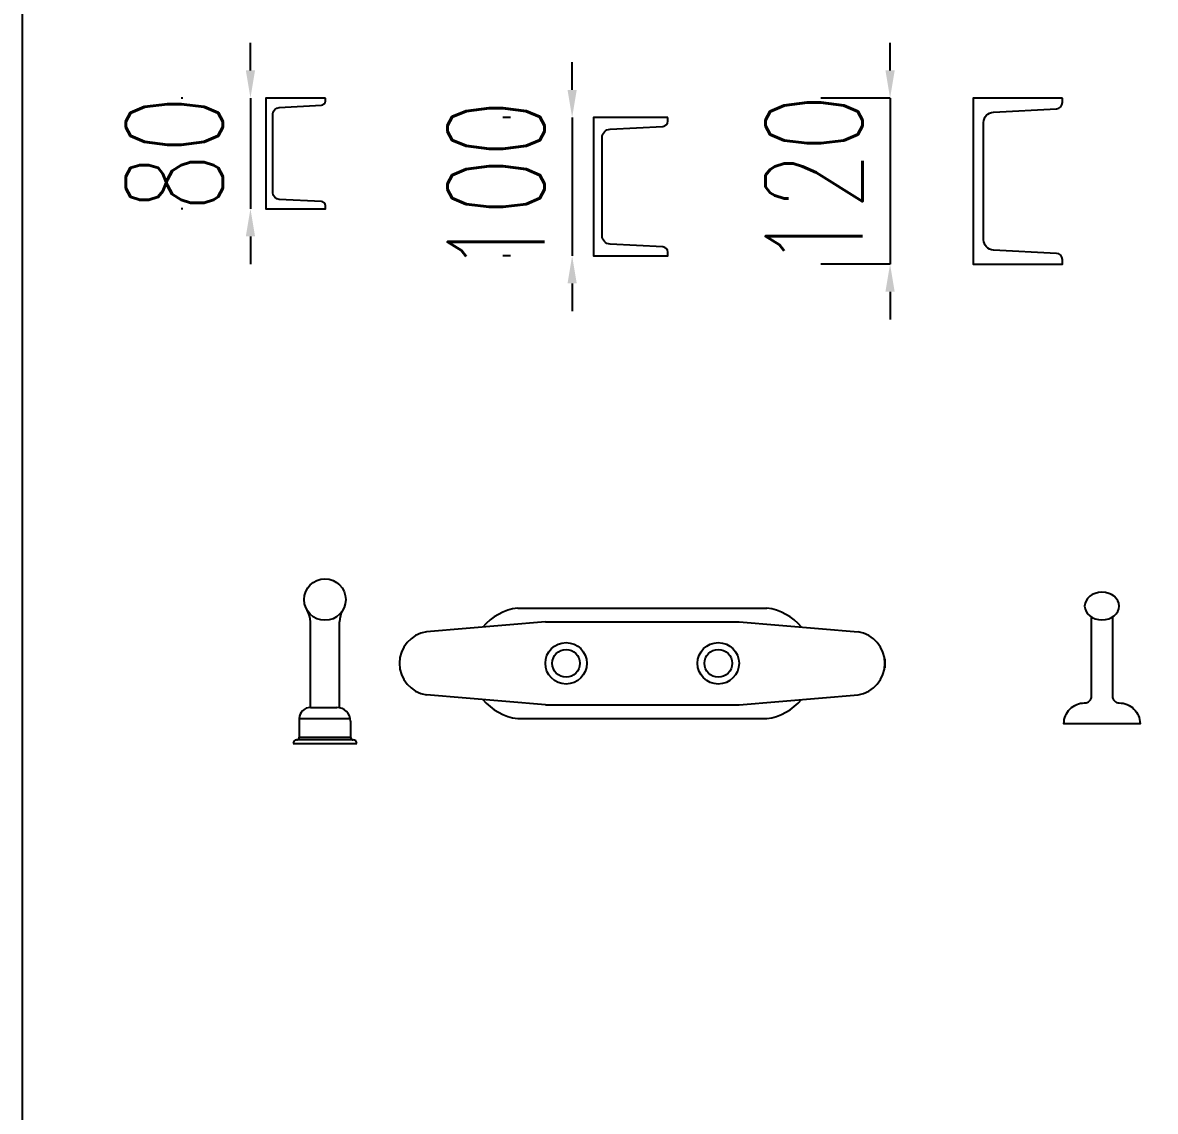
# Model space of a CAD drawing. Header units: millimetres. Extents: x -1461755 to -1310892, y 1449272 to 1531173.
# Drawn here: x -1317988 to -1317169, y 1509581 to 1510368 of the extents above; entities that cross this region are included whole.
import ezdxf

# ---------------------------------------------------------------- set-up
doc = ezdxf.new("R2010")
doc.units = ezdxf.units.MM
doc.header["$LTSCALE"] = 10
doc.layers.get('0').update_dxf_attribs({"linetype": 'CONTINUOUS'})
doc.layers.get('DEFPOINTS').update_dxf_attribs({"linetype": 'CONTINUOUS'})
for name, color, linetype in [('W-STEEL_FRAME钢架', 3, 'CONTINUOUS'), ('尺寸', 6, 'CONTINUOUS'), ('布局', 7, 'CONTINUOUS'), ('系船栓', 132, 'CONTINUOUS'), ('钢架', 90, 'CONTINUOUS')]:
    doc.layers.add(name, color=color, linetype=linetype)
doc.styles.add('STANDARD_T3', font='simplex.shx', dxfattribs={"width": 0.7, "bigfont": 'gbcbig.shx'})
doc.dimstyles.new('W&&20', dxfattribs={"dimtxt": 70, "dimasz": 20, "dimexe": 50, "dimexo": 60, "dimgap": 20, "dimtad": 1, "dimdec": 0, "dimzin": 0, "dimdsep": 46, "dimtxsty": 'STANDARD_T3', "dimcen": 0.09, "dimclrd": 1, "dimclre": 1, "dimclrt": 7, "dimazin": 2, "dimtfac": 1, "dimtdec": 0, "dimtix": 1, "dimtmove": 2, "dimatfit": 3, "dimfxl": 100, "dimtolj": 1, "dimtzin": 0, "dimarcsym": 0})

# ---------------------------------------------------------------- blocks, each defined once
blk = doc.blocks.new('*D598')
at = {"layer": 'DEFPOINTS', "color": 0, "transparency": 16777216}
for p in [(-1317812.13, 1510313.7), (-1317823.27, 1510233.7), (-1317812.13, 1510233.7)]:
    blk.add_point(p, dxfattribs=at)
at = {"layer": '布局', "color": 1, "lineweight": -2, "transparency": 16777216}
for p, q in [((-1317823.27, 1510333.7), (-1317823.27, 1510353.7)), ((-1317872.13, 1510313.7), (-1317873.27, 1510313.7)), ((-1317823.27, 1510313.7), (-1317823.27, 1510233.7)), ((-1317872.13, 1510233.7), (-1317873.27, 1510233.7)), ((-1317823.27, 1510213.7), (-1317823.27, 1510193.7))]:
    blk.add_line(p, q, dxfattribs=at)
at = {"layer": '布局', "color": 1, "transparency": 16777216}
for points in [[(-1317826.61, 1510333.7), (-1317819.94, 1510333.7), (-1317823.27, 1510313.7)], [(-1317826.61, 1510213.7), (-1317819.94, 1510213.7), (-1317823.27, 1510233.7)]]:
    blk.add_solid(points, dxfattribs=at)
at = {"layer": '布局', "color": 7, "transparency": 16777216, "insert": (-1317878.27, 1510273.7), "char_height": 70, "attachment_point": 5, "rotation": 90, "style": 'STANDARD_T3'}
blk.add_mtext('\\A1;80', dxfattribs=at)
blk = doc.blocks.new('*D599')
at = {"layer": 'DEFPOINTS', "color": 0, "transparency": 16777216}
for p in [(-1317300.85, 1510313.7), (-1317360.93, 1510193.7), (-1317300.85, 1510193.7)]:
    blk.add_point(p, dxfattribs=at)
at = {"layer": '布局', "color": 1, "lineweight": -2, "transparency": 16777216}
for p, q in [((-1317360.93, 1510333.7), (-1317360.93, 1510353.7)), ((-1317360.85, 1510313.7), (-1317410.93, 1510313.7)), ((-1317360.93, 1510313.7), (-1317360.93, 1510193.7)), ((-1317360.85, 1510193.7), (-1317410.93, 1510193.7)), ((-1317360.93, 1510173.7), (-1317360.93, 1510153.7))]:
    blk.add_line(p, q, dxfattribs=at)
at = {"layer": '布局', "color": 1, "transparency": 16777216}
for points in [[(-1317364.27, 1510333.7), (-1317357.6, 1510333.7), (-1317360.93, 1510313.7)], [(-1317364.27, 1510173.7), (-1317357.6, 1510173.7), (-1317360.93, 1510193.7)]]:
    blk.add_solid(points, dxfattribs=at)
at = {"layer": '布局', "color": 7, "transparency": 16777216, "insert": (-1317415.93, 1510253.7), "char_height": 70, "attachment_point": 5, "rotation": 90, "style": 'STANDARD_T3'}
blk.add_mtext('\\A1;120', dxfattribs=at)
blk = doc.blocks.new('*D600')
at = {"layer": 'DEFPOINTS', "color": 0, "transparency": 16777216}
for p in [(-1317575.4, 1510299.65), (-1317590.75, 1510199.65), (-1317575.4, 1510199.65)]:
    blk.add_point(p, dxfattribs=at)
at = {"layer": '布局', "color": 1, "lineweight": -2, "transparency": 16777216}
for p, q in [((-1317590.75, 1510319.65), (-1317590.75, 1510339.65)), ((-1317635.4, 1510299.65), (-1317640.75, 1510299.65)), ((-1317590.75, 1510299.65), (-1317590.75, 1510199.65)), ((-1317635.4, 1510199.65), (-1317640.75, 1510199.65)), ((-1317590.75, 1510179.65), (-1317590.75, 1510159.65))]:
    blk.add_line(p, q, dxfattribs=at)
at = {"layer": '布局', "color": 1, "transparency": 16777216}
for points in [[(-1317594.09, 1510319.65), (-1317587.42, 1510319.65), (-1317590.75, 1510299.65)], [(-1317594.09, 1510179.65), (-1317587.42, 1510179.65), (-1317590.75, 1510199.65)]]:
    blk.add_solid(points, dxfattribs=at)
at = {"layer": '布局', "color": 7, "transparency": 16777216, "insert": (-1317645.75, 1510249.65), "char_height": 70, "attachment_point": 5, "rotation": 90, "style": 'STANDARD_T3'}
blk.add_mtext('\\A1;100', dxfattribs=at)

msp = doc.modelspace()

# ---------------------------------------------------------------- linework, layer by layer
at = {"color": 4}
for p, q in [((-1317779.93, 1509873.11), (-1317779.93, 1509935.11)), ((-1317758.93, 1509872.73), (-1317758.93, 1509935.11)), ((-1317779.93, 1509873.11), (-1317760.93, 1509873.11)), ((-1317787.93, 1509865.11), (-1317787.93, 1509851.61)), ((-1317787.93, 1509865.11), (-1317750.93, 1509865.11)), ((-1317750.93, 1509863.11), (-1317750.93, 1509851.61)), ((-1317748.93, 1509849.61), (-1317789.93, 1509849.61)), ((-1317789.93, 1509849.61), (-1317789.93, 1509849.61)), ((-1317787.93, 1509851.61), (-1317750.93, 1509851.61)), ((-1317792.43, 1509847.11), (-1317746.43, 1509847.11))]:
    msp.add_line(p, q, dxfattribs=at)
msp.add_lwpolyline([(-1317987.92, 1511034.49), (-1316412.16, 1511034.49), (-1316412.16, 1507788.11), (-1317987.92, 1507788.11)], close=True)
msp.add_circle((-1317769.43, 1509951.11), 15, dxfattribs=at)
for centre, radius, start, end in [((-1317797.21, 1509934.67), 17.29, 1.48254, 29.93066), ((-1317741.65, 1509934.67), 17.29, 150.06934, 178.51746), ((-1317779.93, 1509865.11), 8, 90, 180), ((-1317760.93, 1509863.11), 10, 0, 90), ((-1317789.93, 1509847.11), 2.5, 90, 180), ((-1317789.93, 1509851.61), 2, 270, 0), ((-1317748.93, 1509851.61), 2, 180, 270), ((-1317748.93, 1509847.11), 2.5, 0, 90)]:
    msp.add_arc(centre, radius, start, end, dxfattribs=at)
at = {"layer": 'W-STEEL_FRAME钢架'}
for points in [[(-1317769.13, 1510313.7), (-1317812.13, 1510313.7), (-1317812.13, 1510233.7), (-1317769.13, 1510233.7), (-1317769.13, 1510235.85, 0.398895), (-1317771.97, 1510238.85), (-1317802.39, 1510240.45, -0.398895), (-1317807.13, 1510245.44), (-1317807.13, 1510301.95, -0.398895), (-1317802.39, 1510306.94), (-1317771.97, 1510308.55, 0.398895), (-1317769.13, 1510311.54)], [(-1317236.35, 1510313.7), (-1317300.85, 1510313.7), (-1317300.85, 1510193.7), (-1317236.35, 1510193.7), (-1317236.35, 1510196.93, 0.398895), (-1317240.61, 1510201.42), (-1317286.24, 1510203.82, -0.398895), (-1317293.35, 1510211.31), (-1317293.35, 1510296.08, -0.398895), (-1317286.24, 1510303.57), (-1317240.61, 1510305.97, 0.398895), (-1317236.35, 1510310.46)], [(-1317521.65, 1510299.65), (-1317575.4, 1510299.65), (-1317575.4, 1510199.65), (-1317521.65, 1510199.65), (-1317521.65, 1510202.34, 0.398895), (-1317525.2, 1510206.09), (-1317563.22, 1510208.09, -0.398895), (-1317569.15, 1510214.33), (-1317569.15, 1510284.97, -0.398895), (-1317563.22, 1510291.21), (-1317525.2, 1510293.22, 0.398895), (-1317521.65, 1510296.96)]]:
    msp.add_lwpolyline(points, format="xyb", close=True, dxfattribs=at)
at = {"layer": '尺寸'}
for p, q in [((-1317748.93, 1509849.61), (-1317748.93, 1509849.61)), ((-1317792.43, 1509847.11), (-1317792.43, 1509847.11)), ((-1317791.93, 1509847.11), (-1317791.93, 1509847.11)), ((-1317746.93, 1509847.11), (-1317746.93, 1509847.11))]:
    msp.add_line(p, q, dxfattribs=at)
at = {"layer": '系船栓'}
for p, q in [((-1317630.11, 1509945.02, 0), (-1317450.11, 1509945.02, 0)), ((-1317610.11, 1509935.02, 0), (-1317470.11, 1509935.02, 0)), ((-1317610.11, 1509875.02, 0), (-1317696.13, 1509882.29, 0)), ((-1317470.11, 1509875.02, 0), (-1317384.08, 1509882.29, 0)), ((-1317610.11, 1509875.02, 0), (-1317470.11, 1509875.02, 0)), ((-1317630.11, 1509865.02, 0), (-1317450.11, 1509865.02, 0))]:
    msp.add_line(p, q, dxfattribs=at)
at = {"layer": '系船栓', "elevation": 0}
for points in [[(-1317610.11, 1509935.02), (-1317696.13, 1509927.75)], [(-1317470.11, 1509935.02), (-1317384.08, 1509927.75)], [(-1317364.66, 1509908.26), (-1317364.66, 1509901.77)]]:
    msp.add_lwpolyline(points, dxfattribs=at)
at = {"layer": '系船栓'}
for centre, radius in [((-1317595.11, 1509905.02, 0), 15), ((-1317595.11, 1509905.02, 0), 10), ((-1317485.11, 1509905.02, 0), 15), ((-1317485.11, 1509905.02, 0), 10)]:
    msp.add_circle(centre, radius, dxfattribs=at)
for centre, radius, start, end in [((-1317624.62, 1509905.02, 0), 40.37, 97.81349, 139.58591), ((-1317455.6, 1509905.02, 0), 40.37, 40.41409, 82.18651), ((-1317692.55, 1509905.02, 0), 23.01, 98.95103, 261.04897), ((-1317387.66, 1509905.02, 0), 23.01, 278.95103, 81.04897), ((-1317624.62, 1509905.02, 0), 40.37, 220.41409, 262.18651), ((-1317455.6, 1509905.02, 0), 40.37, 277.81349, 319.58591)]:
    msp.add_arc(centre, radius, start, end, dxfattribs=at)
at = {"layer": '钢架', "elevation": 0}
msp.add_lwpolyline([(-1317200.28, 1509938.39), (-1317200.28, 1509881.39, 0.414214), (-1317195.28, 1509876.39), (-1317195.28, 1509876.39, -0.414214), (-1317180.28, 1509861.39), (-1317235.28, 1509861.39), (-1317235.28, 1509861.39, -0.414214), (-1317220.28, 1509876.39), (-1317220.28, 1509876.39, 0.414214), (-1317215.28, 1509881.39), (-1317215.28, 1509938.39)], format="xyb", dxfattribs=at)
at = {"layer": '钢架', "extrusion": (0, 0, -1)}
msp.add_ellipse((-1317207.78, 1509946.39, 0), major_axis=(12.5, 0), ratio=0.8, dxfattribs=at)

# ---------------------------------------------------------------- dimensions: what is measured, and where the dimension line sits
at = {"layer": '布局'}
for base, p1, p2, picture, middle in [((-1317823.27, 1510233.7), (-1317812.13, 1510313.7), (-1317812.13, 1510233.7), '*D598', (-1317878.27, 1510273.7)), ((-1317360.93, 1510193.7), (-1317300.85, 1510313.7), (-1317300.85, 1510193.7), '*D599', (-1317415.93, 1510253.7)), ((-1317590.75, 1510199.65), (-1317575.4, 1510299.65), (-1317575.4, 1510199.65), '*D600', (-1317645.75, 1510249.65))]:
    dim = msp.add_linear_dim(base=base, p1=p1, p2=p2, angle=90, dimstyle='W&&20', dxfattribs=at)
    dim.commit()
    dim.dimension.update_dxf_attribs({"geometry": picture, "text_midpoint": middle})

doc.saveas('drawing.dxf')
